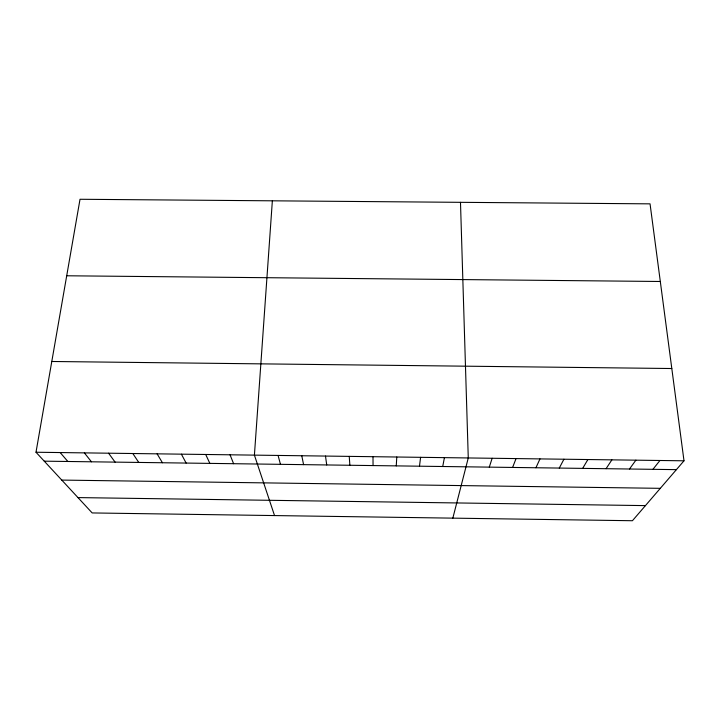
<?xml version="1.0" encoding="UTF-8"?>
<svg xmlns="http://www.w3.org/2000/svg" width="720" height="720" viewBox="0 0 720 720"><rect width="100%" height="100%" fill="white"/><g stroke="black" fill="none" stroke-linecap="round" stroke-linejoin="round"><path stroke-width="1.08" d="M396.261 465.885L396.783 457.011M272.358 200.808L254.412 455.13L274.536 515.565M419.49 466.2L420.588 457.326M36 452.241L80.019 199.269L650.052 203.85L684 460.809L632.421 520.731L92.178 512.937L36 452.241L684 460.809M442.728 466.506L444.42 457.641M452.835 518.139L468.27 457.956L460.485 202.329M489.294 467.127L492.147 458.271M512.604 467.442L516.051 458.586M535.932 467.757L539.973 458.901M559.287 468.072L563.922 459.225M582.669 468.378L587.889 459.54M606.069 468.693L611.883 459.855M629.487 469.008L635.895 460.17M652.932 469.323L659.934 460.494M66.708 275.778L660.312 281.484M51.795 361.485L671.805 368.523M44.262 461.169L676.404 469.638M61.767 480.087L660.312 488.331M77.967 497.592L645.444 505.611M60.174 452.565L67.851 461.484M84.366 452.88L91.458 461.799M108.585 453.204L115.092 462.114M132.831 453.528L138.753 462.438M157.104 453.843L162.432 462.753M181.395 454.167L186.129 463.068M205.713 454.491L209.853 463.392M230.049 454.806L233.604 463.707M278.082 455.445L280.467 464.337M301.779 455.76L303.579 464.643M325.494 456.075L326.718 464.949M349.236 456.381L349.875 465.264M372.996 456.696L373.059 465.57"/></g></svg>
